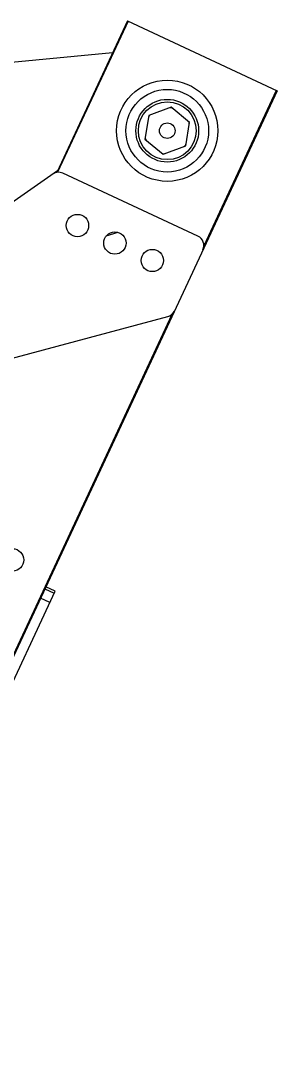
# Model space of a CAD drawing. Header units: inches. Extents: x -45.4 to 22.3, y -8.8 to 22.6.
# Drawn here: x 8.24 to 11.34, y 7.02 to 19.71 of the extents above; entities that cross this region are included whole.
import ezdxf

# ---------------------------------------------------------------- set-up
doc = ezdxf.new("R2010")
doc.units = ezdxf.units.IN
doc.header["$MEASUREMENT"] = 0

msp = doc.modelspace()

# ---------------------------------------------------------------- linework, layer by layer
at = {"color": 7, "linetype": 'Continuous', "lineweight": 25}
for p, q in [((9.529, 19.71), (8.674, 17.876)), ((9.538, 19.706), (8.685, 17.878)), ((9.529, 19.71), (11.341, 18.865)), ((9.348, 19.322), (2.378, 18.658)), ((11.341, 18.865), (5.819, 7.021)), ((11.332, 18.869), (10.455, 16.987)), ((10.06, 18.666), (9.79, 18.565)), ((10.283, 18.482), (10.06, 18.666)), ((9.79, 18.565), (9.742, 18.28)), ((10.235, 18.197), (10.283, 18.482)), ((9.742, 18.28), (9.964, 18.096)), ((9.964, 18.096), (10.235, 18.197)), ((8.683, 17.897), (-4.574, 8.614)), ((8.675, 17.879), (8.67, 17.876)), ((10.383, 17.105), (8.749, 17.867)), ((9.274, 17.107), (9.416, 17.151)), ((10.068, 16.158), (5.808, 7.021)), ((6.679, 15.237), (10.017, 16.131)), ((8.53, 12.837), (8.644, 12.784)), ((8.655, 12.808), (8.542, 12.861)), ((7.376, 10.065), (8.655, 12.808)), ((8.591, 12.67), (8.477, 12.723))]:
    msp.add_line(p, q, dxfattribs=at)
for centre, radius in [((10.012, 18.381), 0.613), ((10.012, 18.381), 0.5), ((10.012, 18.381), 0.38), ((10.012, 18.381), 0.35), ((10.012, 18.381), 0.0938), ((8.925, 17.233), 0.135), ((9.378, 17.021), 0.135), ((9.831, 16.81), 0.135), ((8.141, 13.185), 0.135)]:
    msp.add_circle(centre, radius, dxfattribs=at)
for centre, radius, start, end in [((10.052, 18.62), 0.04, 50.443, 110.443), ((9.825, 18.535), 0.04, 110.443, 170.443), ((10.239, 18.466), 0.04, 350.443, 50.443), ((9.785, 18.296), 0.04, 170.443, 230.443), ((10.199, 18.226), 0.04, 290.443, 350.443), ((9.972, 18.142), 0.04, 230.443, 290.443), ((8.696, 17.753), 0.125, 65, 125), ((10.33, 16.991), 0.125, 335, 65), ((9.985, 16.251), 0.125, 284.9942, 335)]:
    msp.add_arc(centre, radius, start, end, dxfattribs=at)

doc.saveas('drawing.dxf')
